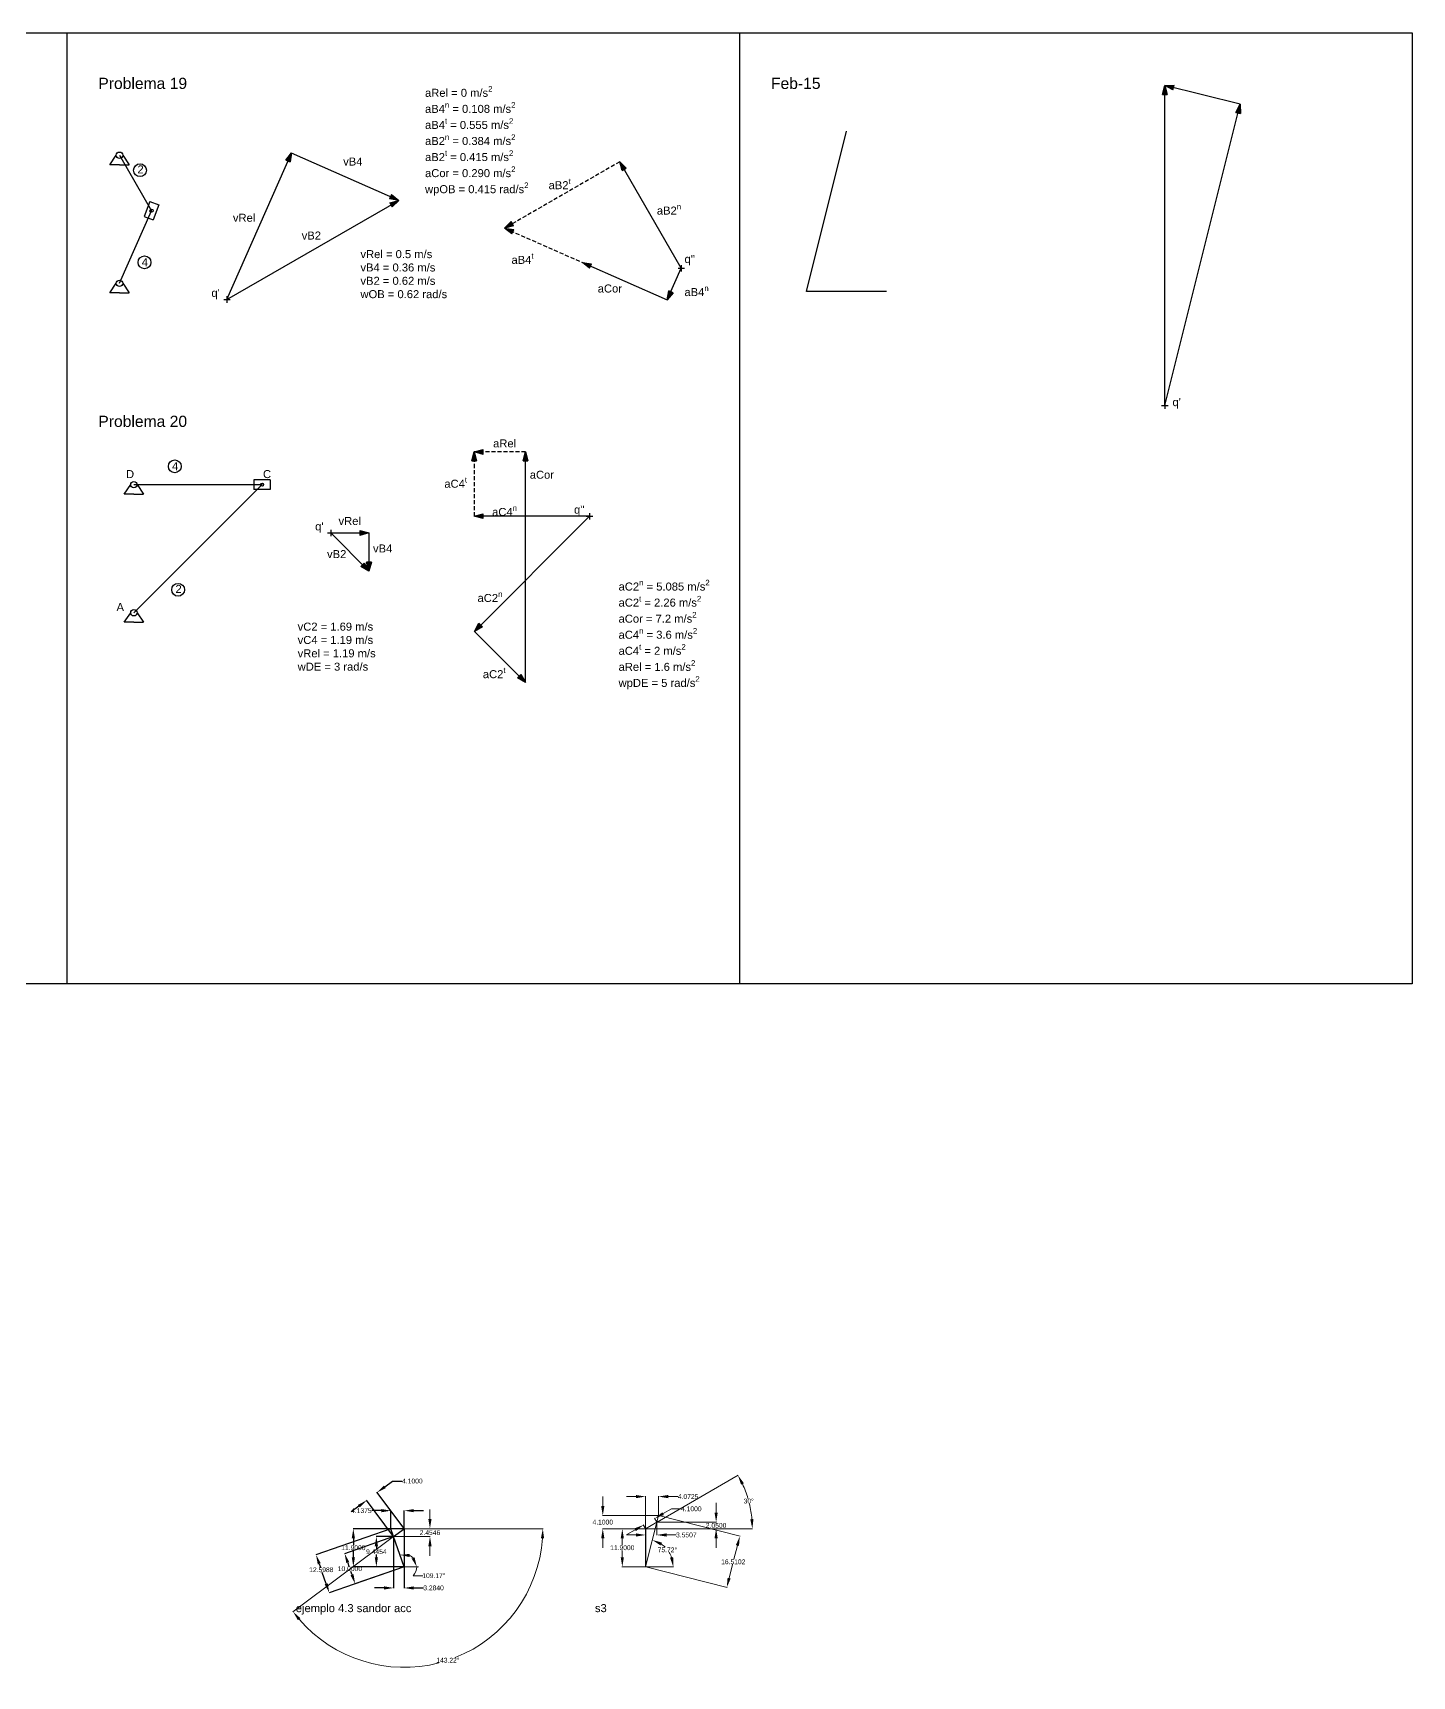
# Model space of a CAD drawing. Header units: inches. Extents: x -8 to 2100, y -439 to 297.
# Drawn here: x 1669 to 2100, y -216 to 297 of the extents above; entities that cross this region are included whole.
import ezdxf

# ---------------------------------------------------------------- set-up
doc = ezdxf.new("R2010")
doc.units = ezdxf.units.IN
doc.header["$MEASUREMENT"] = 0
doc.linetypes.add('HIDDEN', pattern=[0.375, 0.25, -0.125])
doc.layers.add('AM_5', color=3, linetype='Continuous', lineweight=15)
doc.layers.add('vel', color=4, linetype='Continuous')
doc.styles.get("Standard").update_dxf_attribs({"font": 'arial.ttf'})
doc.dimstyles.new('AM_ANSI', dxfattribs={"dimtxt": 0.12, "dimasz": 0.12, "dimexe": 0.1, "dimexo": 0.05, "dimgap": 0.06, "dimtad": 0, "dimtih": 1, "dimtoh": 1, "dimdec": 4, "dimzin": 7, "dimdsep": 46, "dimtxsty": 'Standard', "dimcen": 0, "dimclrd": 256, "dimclre": 256, "dimclrt": 2, "dimadec": 0, "dimazin": 2, "dimtp": 0.1, "dimtm": 0.1, "dimtfac": 0.71, "dimtdec": 4, "dimtofl": 0, "dimtmove": 0, "dimatfit": 3, "dimfxl": 1, "dimtolj": 1, "dimtzin": 7, "dimlwd": -1, "dimlwe": -1, "dimarcsym": 1})
doc.dimstyles.new('AM_ANSI$2', dxfattribs={"dimtxt": 0.12, "dimasz": 0.12, "dimexe": 0.1, "dimexo": 0.05, "dimgap": 0.06, "dimtad": 0, "dimtih": 1, "dimtoh": 1, "dimdec": 4, "dimzin": 7, "dimdsep": 46, "dimtxsty": 'Standard', "dimcen": 0, "dimclrd": 256, "dimclre": 256, "dimclrt": 2, "dimadec": 0, "dimazin": 2, "dimtp": 0.1, "dimtm": 0.1, "dimtfac": 0.71, "dimtdec": 4, "dimtofl": 0, "dimtmove": 0, "dimatfit": 3, "dimfxl": 1, "dimtolj": 1, "dimtzin": 7, "dimlwd": -1, "dimlwe": -1, "dimarcsym": 1})

# ---------------------------------------------------------------- blocks, each defined once
blk = doc.blocks.new('*D59')
at = {"layer": 'AM_5', "linetype": 'ByBlock', "transparency": 16777216}
blk.add_line((1788.09, -184.91), (1791.09, -184.91), dxfattribs=at)
for start, end in [(44.834, 64.3378), (315.166, 0)]:
    blk.add_arc((1785.31, -182.14), 3.93, start, end, dxfattribs=at)
at = {"layer": 'AM_5', "transparency": 16777216}
for points in [[(1786.98, -179.09), (1787.04, -178.1), (1784.01, -178.42)], [(1788.56, -179.18), (1787.63, -179.56), (1789.24, -182.14)]]:
    blk.add_solid(points, dxfattribs=at)
at = {"layer": 'Defpoints', "color": 0, "transparency": 16777216}
for p in [(1782.02, -172.69), (1786.47, -178.38), (1785.31, -182.14), (1785.31, -182.14), (1789.81, -182.14)]:
    blk.add_point(p, dxfattribs=at)
at = {"layer": 'AM_5', "color": 2, "transparency": 16777216, "insert": (1794.59, -184.91), "char_height": 1.5, "attachment_point": 5}
blk.add_mtext('\\A1;109.17°', dxfattribs=at)
blk = doc.blocks.new('*D61')
at = {"linetype": 'ByBlock', "transparency": 16777216}
for p, q in [((1778.17, -164.6), (1775.17, -164.6)), ((1781.17, -170.19), (1781.17, -164.5)), ((1785.31, -170.19), (1785.31, -164.5)), ((1788.31, -164.6), (1791.31, -164.6))]:
    blk.add_line(p, q, dxfattribs=at)
at = {"transparency": 16777216}
for points in [[(1778.17, -164.1), (1778.17, -165.1), (1781.17, -164.6)], [(1788.31, -164.1), (1788.31, -165.1), (1785.31, -164.6)]]:
    blk.add_solid(points, dxfattribs=at)
at = {"layer": 'Defpoints', "color": 0, "transparency": 16777216}
for p in [(1781.17, -164.6), (1781.17, -170.24), (1785.31, -170.24)]:
    blk.add_point(p, dxfattribs=at)
at = {"color": 2, "transparency": 16777216, "insert": (1771.96, -164.6), "char_height": 1.5, "attachment_point": 5}
blk.add_mtext('\\A1;4.1375', dxfattribs=at)
blk = doc.blocks.new('*D62')
at = {"linetype": 'ByBlock', "transparency": 16777216}
for p, q in [((1781.12, -170.24), (1769.34, -170.24)), ((1769.44, -173.24), (1769.44, -175.36)), ((1769.44, -179.14), (1769.44, -177.02)), ((1785.26, -182.14), (1769.34, -182.14))]:
    blk.add_line(p, q, dxfattribs=at)
at = {"transparency": 16777216}
for points in [[(1768.94, -173.24), (1769.94, -173.24), (1769.44, -170.24)], [(1768.94, -179.14), (1769.94, -179.14), (1769.44, -182.14)]]:
    blk.add_solid(points, dxfattribs=at)
at = {"layer": 'Defpoints', "color": 0, "transparency": 16777216}
for p in [(1781.17, -170.24), (1769.44, -182.14), (1785.31, -182.14)]:
    blk.add_point(p, dxfattribs=at)
at = {"color": 2, "transparency": 16777216, "insert": (1769.44, -176.19), "char_height": 1.5, "attachment_point": 5}
blk.add_mtext('\\A1;11.9000', dxfattribs=at)
blk = doc.blocks.new('*D63')
at = {"linetype": 'ByBlock', "transparency": 16777216}
for p, q in [((1781.97, -172.69), (1776.53, -172.69)), ((1776.63, -175.69), (1776.63, -176.59)), ((1776.63, -179.14), (1776.63, -178.24)), ((1785.26, -182.14), (1776.53, -182.14))]:
    blk.add_line(p, q, dxfattribs=at)
at = {"transparency": 16777216}
for points in [[(1776.13, -175.69), (1777.13, -175.69), (1776.63, -172.69)], [(1776.13, -179.14), (1777.13, -179.14), (1776.63, -182.14)]]:
    blk.add_solid(points, dxfattribs=at)
at = {"layer": 'Defpoints', "color": 0, "transparency": 16777216}
for p in [(1782.02, -172.69), (1776.63, -182.14), (1785.31, -182.14)]:
    blk.add_point(p, dxfattribs=at)
at = {"color": 2, "transparency": 16777216, "insert": (1776.63, -177.42), "char_height": 1.5, "attachment_point": 5}
blk.add_mtext('\\A1;9.4454', dxfattribs=at)
blk = doc.blocks.new('*D64')
at = {"linetype": 'ByBlock', "transparency": 16777216}
for p, q in [((1782.02, -172.74), (1782.02, -188.84)), ((1785.31, -182.19), (1785.31, -188.84)), ((1779.02, -188.74), (1776.02, -188.74)), ((1788.31, -188.74), (1791.31, -188.74))]:
    blk.add_line(p, q, dxfattribs=at)
at = {"transparency": 16777216}
for points in [[(1779.02, -188.24), (1779.02, -189.24), (1782.02, -188.74)], [(1788.31, -188.24), (1788.31, -189.24), (1785.31, -188.74)]]:
    blk.add_solid(points, dxfattribs=at)
at = {"layer": 'Defpoints', "color": 0, "transparency": 16777216}
for p in [(1782.02, -172.69), (1785.31, -182.14), (1785.31, -188.74)]:
    blk.add_point(p, dxfattribs=at)
at = {"color": 2, "transparency": 16777216, "insert": (1794.48, -188.74), "char_height": 1.5, "attachment_point": 5}
blk.add_mtext('\\A1;3.2840', dxfattribs=at)
blk = doc.blocks.new('*D65')
at = {"linetype": 'ByBlock', "transparency": 16777216}
for p, q in [((1781.12, -170.26), (1757.71, -178.4)), ((1758.79, -181.2), (1759.15, -182.24)), ((1760.96, -187.43), (1759.72, -183.89)), ((1785.26, -182.16), (1761.85, -190.3))]:
    blk.add_line(p, q, dxfattribs=at)
at = {"transparency": 16777216}
for points in [[(1759.26, -181.03), (1758.32, -181.36), (1757.8, -178.36)], [(1761.43, -187.27), (1760.48, -187.59), (1761.94, -190.26)]]:
    blk.add_solid(points, dxfattribs=at)
at = {"layer": 'Defpoints', "color": 0, "transparency": 16777216}
for p in [(1781.17, -170.24), (1757.8, -178.36), (1785.31, -182.14)]:
    blk.add_point(p, dxfattribs=at)
at = {"color": 2, "transparency": 16777216, "insert": (1759.44, -183.06), "char_height": 1.5, "attachment_point": 5}
blk.add_mtext('\\A1;12.5988', dxfattribs=at)
blk = doc.blocks.new('*D66')
at = {"linetype": 'ByBlock', "transparency": 16777216}
for p, q in [((1781.97, -172.71), (1766.63, -178.05)), ((1767.71, -180.85), (1768.08, -181.91)), ((1769.03, -184.62), (1768.66, -183.56)), ((1785.26, -182.16), (1769.92, -187.49))]:
    blk.add_line(p, q, dxfattribs=at)
at = {"transparency": 16777216}
for points in [[(1768.18, -180.68), (1767.24, -181.01), (1766.73, -178.01)], [(1769.5, -184.46), (1768.55, -184.79), (1770.01, -187.46)]]:
    blk.add_solid(points, dxfattribs=at)
at = {"layer": 'Defpoints', "color": 0, "transparency": 16777216}
for p in [(1782.02, -172.69), (1785.31, -182.14), (1770.01, -187.46)]:
    blk.add_point(p, dxfattribs=at)
at = {"color": 2, "transparency": 16777216, "insert": (1768.37, -182.73), "char_height": 1.5, "attachment_point": 5}
blk.add_mtext('\\A1;10.0000', dxfattribs=at)
blk = doc.blocks.new('*D67')
at = {"linetype": 'ByBlock', "transparency": 16777216}
for p, q in [((1785.28, -170.2), (1776.8, -158.86)), ((1779.26, -157.14), (1781.66, -155.35)), ((1781.66, -155.35), (1784.66, -155.35)), ((1771.17, -163.19), (1768.77, -164.99)), ((1781.99, -172.65), (1773.51, -161.31))]:
    blk.add_line(p, q, dxfattribs=at)
at = {"transparency": 16777216}
for points in [[(1778.96, -156.74), (1779.56, -157.54), (1776.86, -158.94)], [(1770.87, -162.79), (1771.47, -163.59), (1773.57, -161.39)]]:
    blk.add_solid(points, dxfattribs=at)
at = {"layer": 'Defpoints', "color": 0, "transparency": 16777216}
for p in [(1776.86, -158.94), (1782.02, -172.69), (1785.31, -170.24)]:
    blk.add_point(p, dxfattribs=at)
at = {"color": 2, "transparency": 16777216, "insert": (1787.87, -155.35), "char_height": 1.5, "attachment_point": 5}
blk.add_mtext('\\A1;4.1000', dxfattribs=at)
blk = doc.blocks.new('*D82')
at = {"layer": 'AM_5', "linetype": 'ByBlock', "transparency": 16777216}
for p, q in [((1793.36, -167.24), (1793.36, -164.24)), ((1782.07, -172.69), (1793.46, -172.69)), ((1785.36, -170.24), (1793.46, -170.24)), ((1793.36, -175.69), (1793.36, -178.69))]:
    blk.add_line(p, q, dxfattribs=at)
at = {"layer": 'AM_5', "transparency": 16777216}
for points in [[(1792.86, -167.24), (1793.86, -167.24), (1793.36, -170.24)], [(1792.86, -175.69), (1793.86, -175.69), (1793.36, -172.69)]]:
    blk.add_solid(points, dxfattribs=at)
at = {"layer": 'Defpoints', "color": 0, "transparency": 16777216}
for p in [(1782.02, -172.69), (1785.31, -170.24), (1793.36, -170.24)]:
    blk.add_point(p, dxfattribs=at)
at = {"layer": 'AM_5', "color": 2, "transparency": 16777216, "insert": (1793.36, -171.47), "char_height": 1.5, "attachment_point": 5}
blk.add_mtext('\\A1;2.4546', dxfattribs=at)
blk = doc.blocks.new('*D93')
at = {"layer": 'AM_5', "linetype": 'ByBlock', "transparency": 16777216}
for p, q in [((1864.23, -168.24), (1864.23, -172.29)), ((1857.68, -172.19), (1854.68, -172.19)), ((1860.68, -170.29), (1860.68, -172.29)), ((1867.23, -172.19), (1870.23, -172.19))]:
    blk.add_line(p, q, dxfattribs=at)
at = {"layer": 'AM_5', "transparency": 16777216}
for points in [[(1857.68, -171.69), (1857.68, -172.69), (1860.68, -172.19)], [(1867.23, -171.69), (1867.23, -172.69), (1864.23, -172.19)]]:
    blk.add_solid(points, dxfattribs=at)
at = {"layer": 'Defpoints', "color": 0, "transparency": 16777216}
for p in [(1864.23, -168.19), (1860.68, -170.24), (1864.23, -172.19)]:
    blk.add_point(p, dxfattribs=at)
at = {"layer": 'AM_5', "color": 2, "transparency": 16777216, "insert": (1873.4, -172.19), "char_height": 1.5, "attachment_point": 5}
blk.add_mtext('\\A1;3.5507', dxfattribs=at)
blk = doc.blocks.new('*D94')
at = {"layer": 'AM_5', "linetype": 'ByBlock', "transparency": 16777216}
for p, q in [((1882.7, -165.19), (1882.7, -162.19)), ((1864.28, -168.19), (1882.8, -168.19)), ((1860.73, -170.24), (1882.8, -170.24)), ((1882.7, -173.24), (1882.7, -176.24))]:
    blk.add_line(p, q, dxfattribs=at)
at = {"layer": 'AM_5', "transparency": 16777216}
for points in [[(1882.2, -165.19), (1883.2, -165.19), (1882.7, -168.19)], [(1882.2, -173.24), (1883.2, -173.24), (1882.7, -170.24)]]:
    blk.add_solid(points, dxfattribs=at)
at = {"layer": 'Defpoints', "color": 0, "transparency": 16777216}
for p in [(1864.23, -168.19), (1882.7, -168.19), (1860.68, -170.24)]:
    blk.add_point(p, dxfattribs=at)
at = {"layer": 'AM_5', "color": 2, "transparency": 16777216, "insert": (1882.7, -169.21), "char_height": 1.5, "attachment_point": 5}
blk.add_mtext('\\A1;2.0500', dxfattribs=at)
blk = doc.blocks.new('*D95')
at = {"layer": 'AM_5', "linetype": 'ByBlock', "transparency": 16777216}
for p, q in [((1847.32, -163.14), (1847.32, -160.14)), ((1864.7, -166.14), (1847.22, -166.14)), ((1860.63, -170.24), (1847.22, -170.24)), ((1847.32, -173.24), (1847.32, -176.24))]:
    blk.add_line(p, q, dxfattribs=at)
at = {"layer": 'AM_5', "transparency": 16777216}
for points in [[(1846.82, -163.14), (1847.82, -163.14), (1847.32, -166.14)], [(1846.82, -173.24), (1847.82, -173.24), (1847.32, -170.24)]]:
    blk.add_solid(points, dxfattribs=at)
at = {"layer": 'Defpoints', "color": 0, "transparency": 16777216}
for p in [(1847.32, -166.14), (1864.75, -166.14), (1860.68, -170.24)]:
    blk.add_point(p, dxfattribs=at)
at = {"layer": 'AM_5', "color": 2, "transparency": 16777216, "insert": (1847.32, -168.19), "char_height": 1.5, "attachment_point": 5}
blk.add_mtext('\\A1;4.1000', dxfattribs=at)
blk = doc.blocks.new('*D96')
at = {"layer": 'AM_5', "linetype": 'ByBlock', "transparency": 16777216}
for p, q in [((1857.68, -160.2), (1854.68, -160.2)), ((1860.68, -170.19), (1860.68, -160.1)), ((1864.75, -166.09), (1864.75, -160.1)), ((1867.75, -160.2), (1870.75, -160.2))]:
    blk.add_line(p, q, dxfattribs=at)
at = {"layer": 'AM_5', "transparency": 16777216}
for points in [[(1857.68, -159.7), (1857.68, -160.7), (1860.68, -160.2)], [(1867.75, -159.7), (1867.75, -160.7), (1864.75, -160.2)]]:
    blk.add_solid(points, dxfattribs=at)
at = {"layer": 'Defpoints', "color": 0, "transparency": 16777216}
for p in [(1864.75, -160.2), (1864.75, -166.14), (1860.68, -170.24)]:
    blk.add_point(p, dxfattribs=at)
at = {"layer": 'AM_5', "color": 2, "transparency": 16777216, "insert": (1873.96, -160.2), "char_height": 1.5, "attachment_point": 5}
blk.add_mtext('\\A1;4.0725', dxfattribs=at)
blk = doc.blocks.new('*D97')
at = {"layer": 'AM_5', "linetype": 'ByBlock', "transparency": 16777216}
for p, q in [((1860.63, -170.24), (1853.31, -170.24)), ((1853.41, -173.24), (1853.41, -175.36)), ((1853.41, -179.14), (1853.41, -177.02)), ((1860.63, -182.14), (1853.31, -182.14))]:
    blk.add_line(p, q, dxfattribs=at)
at = {"layer": 'AM_5', "transparency": 16777216}
for points in [[(1852.91, -173.24), (1853.91, -173.24), (1853.41, -170.24)], [(1852.91, -179.14), (1853.91, -179.14), (1853.41, -182.14)]]:
    blk.add_solid(points, dxfattribs=at)
at = {"layer": 'Defpoints', "color": 0, "transparency": 16777216}
for p in [(1860.68, -170.24), (1853.41, -182.14), (1860.68, -182.14)]:
    blk.add_point(p, dxfattribs=at)
at = {"layer": 'AM_5', "color": 2, "transparency": 16777216, "insert": (1853.41, -176.19), "char_height": 1.5, "attachment_point": 5}
blk.add_mtext('\\A1;11.9000', dxfattribs=at)
blk = doc.blocks.new('*D98')
at = {"layer": 'AM_5', "linetype": 'ByBlock', "transparency": 16777216}
for p, q in [((1866.16, -165.53), (1868.76, -164.03)), ((1868.76, -164.03), (1871.76, -164.03)), ((1860.66, -170.2), (1859.96, -168.99)), ((1864.21, -168.15), (1863.51, -166.94)), ((1857.41, -170.58), (1854.81, -172.08))]:
    blk.add_line(p, q, dxfattribs=at)
at = {"layer": 'AM_5', "transparency": 16777216}
for points in [[(1857.16, -170.14), (1857.66, -171.01), (1860.01, -169.08)], [(1865.91, -165.09), (1866.41, -165.96), (1863.56, -167.03)]]:
    blk.add_solid(points, dxfattribs=at)
at = {"layer": 'Defpoints', "color": 0, "transparency": 16777216}
for p in [(1863.56, -167.03), (1864.23, -168.19), (1860.68, -170.24)]:
    blk.add_point(p, dxfattribs=at)
at = {"layer": 'AM_5', "color": 2, "transparency": 16777216, "insert": (1874.96, -164.03), "char_height": 1.5, "attachment_point": 5}
blk.add_mtext('\\A1;4.1000', dxfattribs=at)
blk = doc.blocks.new('*D99')
at = {"layer": 'AM_5', "linetype": 'ByBlock', "transparency": 16777216}
for p, q in [((1864.8, -166.15), (1890.19, -172.61)), ((1889.35, -175.5), (1888.27, -179.76)), ((1860.73, -182.15), (1886.12, -188.61)), ((1886.76, -185.68), (1887.85, -181.42))]:
    blk.add_line(p, q, dxfattribs=at)
at = {"layer": 'AM_5', "transparency": 16777216}
for points in [[(1888.87, -175.37), (1889.84, -175.62), (1890.09, -172.59)], [(1886.28, -185.56), (1887.25, -185.81), (1886.02, -188.59)]]:
    blk.add_solid(points, dxfattribs=at)
at = {"layer": 'Defpoints', "color": 0, "transparency": 16777216}
for p in [(1864.75, -166.14), (1890.09, -172.59), (1860.68, -182.14)]:
    blk.add_point(p, dxfattribs=at)
at = {"layer": 'AM_5', "color": 2, "transparency": 16777216, "insert": (1888.06, -180.59), "char_height": 1.5, "attachment_point": 5}
blk.add_mtext('\\A1;16.5102', dxfattribs=at)
blk = doc.blocks.new('*D100')
at = {"layer": 'AM_5', "linetype": 'ByBlock', "transparency": 16777216}
for p, q in [((1864.28, -168.16), (1889.63, -153.53)), ((1863.35, -170.24), (1894.11, -170.24))]:
    blk.add_line(p, q, dxfattribs=at)
for start, end in [(16.476, 24.8408), (5.1592, 13.5341)]:
    blk.add_arc((1860.68, -170.24), 33.33, start, end, dxfattribs=at)
at = {"layer": 'AM_5', "transparency": 16777216}
for points in [[(1890.48, -156.47), (1891.37, -156.01), (1889.54, -153.58)], [(1894.37, -167.22), (1893.37, -167.27), (1894.01, -170.24)]]:
    blk.add_solid(points, dxfattribs=at)
at = {"layer": 'Defpoints', "color": 0, "transparency": 16777216}
for p in [(1864.23, -168.19), (1893.5, -164.45), (1860.68, -170.24), (1860.68, -170.24), (1863.3, -170.24)]:
    blk.add_point(p, dxfattribs=at)
at = {"layer": 'AM_5', "color": 2, "transparency": 16777216, "insert": (1892.87, -161.61), "char_height": 1.5, "attachment_point": 5}
blk.add_mtext('\\A1;30°', dxfattribs=at)
blk = doc.blocks.new('*D101')
at = {"layer": 'AM_5', "linetype": 'ByBlock', "transparency": 16777216}
blk.add_line((1863.95, -182.14), (1869.42, -182.14), dxfattribs=at)
for start, end in [(45.1815, 55.7186), (20.0011, 31.2063)]:
    blk.add_arc((1860.68, -182.14), 8.64, start, end, dxfattribs=at)
at = {"layer": 'AM_5', "transparency": 16777216}
for points in [[(1865.34, -175.46), (1865.75, -174.55), (1862.81, -173.77)], [(1869.29, -179.1), (1868.31, -179.27), (1869.32, -182.14)]]:
    blk.add_solid(points, dxfattribs=at)
at = {"layer": 'Defpoints', "color": 0, "transparency": 16777216}
for p in [(1864.75, -166.14), (1868.49, -178.46), (1860.68, -182.14), (1860.68, -182.14), (1863.9, -182.14)]:
    blk.add_point(p, dxfattribs=at)
at = {"layer": 'AM_5', "color": 2, "transparency": 16777216, "insert": (1867.5, -176.84), "char_height": 1.5, "attachment_point": 5}
blk.add_mtext('\\A1;75.72°', dxfattribs=at)
blk = doc.blocks.new('*D132')
at = {"layer": 'AM_5', "linetype": 'ByBlock', "transparency": 16777216}
for p, q in [((1781.98, -172.72), (1750.55, -196.22)), ((1791.45, -170.24), (1828.7, -170.24))]:
    blk.add_line(p, q, dxfattribs=at)
for start, end in [(291.5879, 356.0288), (220.7472, 284.5269)]:
    blk.add_arc((1785.31, -170.24), 43.29, start, end, dxfattribs=at)
at = {"layer": 'AM_5', "transparency": 16777216}
for points in [[(1827.99, -173.22), (1828.99, -173.26), (1828.6, -170.24)], [(1752.12, -198.81), (1752.9, -198.18), (1750.63, -196.16)]]:
    blk.add_solid(points, dxfattribs=at)
at = {"layer": 'Defpoints', "color": 0, "transparency": 16777216}
for p in [(1779.22, -170.24), (1782.02, -172.69), (1785.31, -170.24), (1791.4, -170.24), (1781.17, -213.33)]:
    blk.add_point(p, dxfattribs=at)
at = {"layer": 'AM_5', "color": 2, "transparency": 16777216, "insert": (1798.96, -211.32), "char_height": 1.5, "attachment_point": 5}
blk.add_mtext('\\A1;143.22°', dxfattribs=at)

msp = doc.modelspace()

# ---------------------------------------------------------------- hatches: boundary and pattern name
h = msp.add_hatch(color=256)
h.dxf.hatch_style = 1
h.paths.add_polyline_path([(2022.80503, 280.58782), (2022.05503, 277.78878), (2023.55503, 277.78878)])
h = msp.add_hatch(color=256)
h.dxf.hatch_style = 1
h.paths.add_polyline_path([(2022.80503, 280.58782), (2025.33859, 279.18135), (2025.7024, 280.63656)])
h = msp.add_hatch(color=256)
h.dxf.hatch_style = 1
h.paths.add_polyline_path([(2046.33444, 274.70547), (2044.92797, 272.17191), (2046.38318, 271.8081)])
h = msp.add_hatch(color=256)
h.dxf.hatch_style = 1
h.paths.add_polyline_path([(1750.16404, 259.53778), (1748.34852, 257.27924), (1749.72102, 256.67406)])
h = msp.add_hatch(color=256)
h.dxf.hatch_style = 1
h.paths.add_polyline_path([(1852.60598, 256.76084), (1853.35598, 253.9618), (1854.65502, 254.7118)])
h = msp.add_hatch(color=256)
h.dxf.hatch_style = 1
h.paths.add_polyline_path([(1783.61935, 244.68866), (1781.36081, 246.50419), (1780.75564, 245.13168)])
h = msp.add_hatch(color=256)
h.dxf.hatch_style = 1
h.paths.add_polyline_path([(1783.61935, 244.68866), (1780.82031, 243.93866), (1781.57031, 242.63963)])
h = msp.add_hatch(color=256)
h.dxf.hatch_style = 1
h.paths.add_polyline_path([(1816.6446, 235.99853), (1819.44364, 236.74853), (1818.69364, 238.04757)])
h = msp.add_hatch(color=256)
h.dxf.hatch_style = 1
h.paths.add_polyline_path([(1816.6446, 235.99853), (1818.90314, 234.18301), (1819.50832, 235.55551)])
h = msp.add_hatch(color=256)
h.dxf.hatch_style = 1
h.paths.add_polyline_path([(1840.93367, 225.28883), (1843.19221, 223.47331), (1843.79738, 224.84581)])
h = msp.add_hatch(color=256)
h.dxf.hatch_style = 1
h.paths.add_polyline_path([(1867.46873, 213.5888), (1869.28425, 215.84734), (1867.91175, 216.45251)])
h = msp.add_hatch(color=256)
h.dxf.hatch_style = 1
h.paths.add_polyline_path([(1807.17806, 166.08259), (1806.42806, 163.28355), (1807.92806, 163.28355)])
h = msp.add_hatch(color=256)
h.dxf.hatch_style = 1
h.paths.add_polyline_path([(1807.17806, 166.08259), (1809.9771, 165.33259), (1809.9771, 166.83259)])
h = msp.add_hatch(color=256)
h.dxf.hatch_style = 1
h.paths.add_polyline_path([(1823.20229, 166.08259), (1822.45229, 163.28355), (1823.95229, 163.28355)])
h = msp.add_hatch(color=256)
h.dxf.hatch_style = 1
h.paths.add_polyline_path([(1807.17806, 146.01958), (1809.9771, 145.26958), (1809.9771, 146.76958)])
h = msp.add_hatch(color=256)
h.dxf.hatch_style = 1
h.paths.add_polyline_path([(1774.31564, 140.79285), (1771.5166, 141.54285), (1771.5166, 140.04285)])
h = msp.add_hatch(color=256)
h.dxf.hatch_style = 1
h.paths.add_polyline_path([(1774.31564, 128.84275), (1772.86675, 131.3523), (1771.80609, 130.29164)])
h = msp.add_hatch(color=256)
h.dxf.hatch_style = 1
h.paths.add_polyline_path([(1774.31564, 128.84275), (1775.06564, 131.64179), (1773.56564, 131.64179)])
h = msp.add_hatch(color=256)
h.dxf.hatch_style = 1
h.paths.add_polyline_path([(1807.22168, 110.0632), (1809.73123, 111.51209), (1808.67057, 112.57275)])
h = msp.add_hatch(color=256)
h.dxf.hatch_style = 1
h.paths.add_polyline_path([(1823.20229, 94.08259), (1821.7534, 96.59214), (1820.69274, 95.53148)])

# ---------------------------------------------------------------- linework, layer by layer
for p, q in [((1470, 297), (1680, 297)), ((1680, 297), (1890, 297)), ((1680, 297), (1680, 0)), ((1890, 297), (1890, 0)), ((1890, 297), (2100, 297)), ((2100, 297), (2100, 0)), ((2022.05503, 277.78878), (2022.80503, 280.58782)), ((2022.05503, 277.78878), (2023.55503, 277.78878)), ((2022.80503, 280.58782), (2025.7024, 280.63656)), ((2022.80503, 180.58782), (2022.80503, 280.58782)), ((2046.33444, 274.70547), (2022.80503, 280.58782)), ((2022.80503, 280.58782), (2023.55503, 277.78878)), ((2025.33859, 279.18135), (2022.80503, 280.58782)), ((2025.33859, 279.18135), (2025.7024, 280.63656)), ((2022.80503, 180.58782), (2046.33444, 274.70547)), ((2044.92797, 272.17191), (2046.33444, 274.70547)), ((2044.92797, 272.17191), (2046.38318, 271.8081)), ((2046.33444, 274.70547), (2046.38318, 271.8081)), ((1910.92432, 216.24522), (1923.42432, 266.24522)), ((1693.43557, 255.77442), (1695.43557, 258.77442)), ((1696.43557, 258.77442), (1706.43557, 241.45391)), ((1697.43557, 258.77442), (1699.43557, 255.77442)), ((1729.95549, 213.70582), (1750.12795, 259.45593)), ((1748.34852, 257.27924), (1750.16404, 259.53778)), ((1748.34852, 257.27924), (1749.72102, 256.67406)), ((1750.16404, 259.53778), (1749.72102, 256.67406)), ((1783.61935, 244.68866), (1750.12795, 259.45593)), ((1871.82598, 223.47082), (1852.60598, 256.76084)), ((1853.35598, 253.9618), (1852.60598, 256.76084)), ((1852.60598, 256.76084), (1854.65502, 254.7118)), ((1696.43557, 255.77442), (1693.43557, 255.77442)), ((1696.43557, 255.77442), (1699.43557, 255.77442)), ((1853.35598, 253.9618), (1854.65502, 254.7118)), ((1781.36081, 246.50419), (1780.75564, 245.13168)), ((1781.36081, 246.50419), (1783.61935, 244.68866)), ((1696.43557, 218.77442), (1706.43557, 241.45391)), ((1705.89519, 244.31054), (1704.15658, 239.62255)), ((1705.89519, 244.31054), (1708.71456, 243.28527)), ((1708.71456, 243.28527), (1706.97594, 238.59728)), ((1729.95549, 213.70582), (1783.61935, 244.68866)), ((1783.61935, 244.68866), (1780.75564, 245.13168)), ((1780.82031, 243.93866), (1783.61935, 244.68866)), ((1780.82031, 243.93866), (1781.57031, 242.63963)), ((1783.61935, 244.68866), (1781.57031, 242.63963)), ((1704.15658, 239.62255), (1706.97594, 238.59728)), ((1816.6446, 235.99853), (1818.69364, 238.04757)), ((1819.44364, 236.74853), (1816.6446, 235.99853)), ((1819.44364, 236.74853), (1818.69364, 238.04757)), ((1818.90314, 234.18301), (1816.6446, 235.99853)), ((1816.6446, 235.99853), (1819.50832, 235.55551)), ((1818.90314, 234.18301), (1819.50832, 235.55551)), ((1840.93367, 225.28883), (1867.46873, 213.5888)), ((1843.19221, 223.47331), (1840.93367, 225.28883)), ((1840.93367, 225.28883), (1843.79738, 224.84581)), ((1843.19221, 223.47331), (1843.79738, 224.84581)), ((1867.46873, 213.5888), (1871.82598, 223.47082)), ((1870.82598, 223.47082), (1872.82598, 223.47082)), ((1871.82598, 224.47082), (1871.82598, 222.47082)), ((1693.43557, 215.77442), (1695.43557, 218.77442)), ((1696.43557, 215.77442), (1693.43557, 215.77442)), ((1696.43557, 215.77442), (1699.43557, 215.77442)), ((1697.43557, 218.77442), (1699.43557, 215.77442)), ((1867.46873, 213.5888), (1867.91175, 216.45251)), ((1869.28425, 215.84734), (1867.46873, 213.5888)), ((1869.28425, 215.84734), (1867.91175, 216.45251)), ((1935.92432, 216.24522), (1910.92432, 216.24522)), ((1728.95549, 213.70582), (1730.95549, 213.70582)), ((1729.95549, 214.70582), (1729.95549, 212.70582)), ((2021.80503, 180.58782), (2023.80503, 180.58782)), ((2022.80503, 181.58782), (2022.80503, 179.58782)), ((1806.42806, 163.28355), (1807.17806, 166.08259)), ((1807.17806, 166.08259), (1809.9771, 166.83259)), ((1809.9771, 165.33259), (1807.17806, 166.08259)), ((1807.17806, 166.08259), (1807.92806, 163.28355)), ((1809.9771, 165.33259), (1809.9771, 166.83259)), ((1822.45229, 163.28355), (1823.20229, 166.08259)), ((1823.20229, 166.08259), (1823.95229, 163.28355)), ((1823.20229, 94.08259), (1823.20229, 166.08259)), ((1806.42806, 163.28355), (1807.92806, 163.28355)), ((1822.45229, 163.28355), (1823.95229, 163.28355)), ((1697.92288, 152.87912), (1699.92288, 155.87912)), ((1700.92288, 155.87912), (1740.92288, 155.87912)), ((1740.92288, 155.87912), (1700.92288, 115.87912)), ((1701.92288, 155.87912), (1703.92288, 152.87912)), ((1743.42283, 157.36324), (1738.42293, 157.39501)), ((1738.42293, 157.39501), (1738.42293, 154.39501)), ((1743.42283, 154.36324), (1738.42293, 154.39501)), ((1743.42283, 157.36324), (1743.42283, 154.36324)), ((1700.92288, 152.87912), (1697.92288, 152.87912)), ((1700.92288, 152.87912), (1703.92288, 152.87912)), ((1807.17806, 146.01958), (1809.9771, 146.76958)), ((1843.17806, 146.01958), (1807.17806, 146.01958)), ((1809.9771, 145.26958), (1807.17806, 146.01958)), ((1843.17806, 146.01958), (1807.22168, 110.0632)), ((1809.9771, 145.26958), (1809.9771, 146.76958)), ((1842.17806, 146.01958), (1844.17806, 146.01958)), ((1843.17806, 147.01958), (1843.17806, 145.01958)), ((1761.36554, 140.79285), (1763.36554, 140.79285)), ((1762.36554, 141.79285), (1762.36554, 139.79285)), ((1762.36554, 140.79285), (1774.31564, 128.84275)), ((1762.36554, 140.79285), (1774.31564, 140.79285)), ((1771.5166, 141.54285), (1774.31564, 140.79285)), ((1771.5166, 141.54285), (1771.5166, 140.04285)), ((1774.31564, 140.79285), (1771.5166, 140.04285)), ((1774.31564, 140.79285), (1774.31564, 128.84275)), ((1772.86675, 131.3523), (1771.80609, 130.29164)), ((1774.31564, 128.84275), (1771.80609, 130.29164)), ((1772.86675, 131.3523), (1774.31564, 128.84275)), ((1775.06564, 131.64179), (1773.56564, 131.64179)), ((1774.31564, 128.84275), (1773.56564, 131.64179)), ((1775.06564, 131.64179), (1774.31564, 128.84275)), ((1697.92288, 112.87912), (1699.92288, 115.87912)), ((1701.92288, 115.87912), (1703.92288, 112.87912)), ((1700.92288, 112.87912), (1697.92288, 112.87912)), ((1700.92288, 112.87912), (1703.92288, 112.87912)), ((1807.22168, 110.0632), (1808.67057, 112.57275)), ((1809.73123, 111.51209), (1807.22168, 110.0632)), ((1807.22168, 110.0632), (1823.20229, 94.08259)), ((1809.73123, 111.51209), (1808.67057, 112.57275)), ((1821.7534, 96.59214), (1820.69274, 95.53148)), ((1823.20229, 94.08259), (1820.69274, 95.53148)), ((1821.7534, 96.59214), (1823.20229, 94.08259)), ((1680, 0), (1470, 0)), ((1890, 0), (1680, 0)), ((2100, 0), (1890, 0)), ((1785.30538, -170.23987), (1781.16792, -170.23987))]:
    msp.add_line(p, q)
at = {"linetype": 'HIDDEN', "ltscale": 5}
for p, q in [((1852.60598, 256.76084), (1816.6446, 235.99853)), ((1816.6446, 235.99853), (1840.93367, 225.28883)), ((1807.17806, 166.08259), (1807.17806, 146.01958)), ((1823.20229, 166.08259), (1807.17806, 166.08259))]:
    msp.add_line(p, q, dxfattribs=at)
for centre, radius in [((1696.43557, 258.77442), 1), ((1702.85017, 254.10182), 2), ((1706.43557, 241.45391), 0.5), ((1704.2392, 225.31687), 2), ((1696.43557, 218.77442), 1), ((1713.69363, 161.58512), 2), ((1700.92288, 155.87912), 1), ((1740.92288, 155.87912), 0.5), ((1714.73079, 123.04364), 2), ((1700.92288, 115.87912), 1)]:
    msp.add_circle(centre, radius)
at = {"layer": 'AM_5', "color": 4}
for p, q in [((1860.68107, -182.13987), (1864.75356, -166.13987)), ((1860.68107, -170.23987), (1864.23177, -168.18987))]:
    msp.add_line(p, q, dxfattribs=at)
at = {"layer": 'AM_5', "color": 1}
for p, q in [((1779.21559, -170.23987), (1791.39518, -170.23987)), ((1860.68107, -170.23987), (1863.30222, -170.23987)), ((1860.68107, -182.13987), (1863.89955, -182.13987))]:
    msp.add_line(p, q, dxfattribs=at)
at = {"layer": 'AM_5'}
for p, q in [((1785.30538, -170.23987), (1789.49963, -170.23987)), ((1785.30538, -182.13987), (1789.81016, -182.13987))]:
    msp.add_line(p, q, dxfattribs=at)
at = {"layer": 'vel'}
for p, q in [((1782.02136, -172.69449), (1781.16792, -170.23987)), ((1782.02136, -172.69449), (1785.30538, -170.23987)), ((1785.30538, -182.13987), (1782.02136, -172.69449)), ((1785.30538, -170.23987), (1785.30538, -182.13987)), ((1860.68107, -170.23987), (1860.68107, -182.13987))]:
    msp.add_line(p, q, dxfattribs=at)

# ---------------------------------------------------------------- texts
at = {"attachment_point": 1}
for s, width, heights, insert, char_height in [('Problema 19 ', 31.8610207, [6.11788], (1689.82107, 282.98228), 3.5), ('Feb-15', 31.8610207, [6.11788], (1899.82107, 282.98228), 3.5), ('\\A1;aRel = 0 m/s{\\H0.7x;\\S2^ ;} \\PaB4{\\H0.7x;\\Sn^ ;} = 0.108 m/s{\\H0.7x;\\S2^ ;}\\PaB4{\\H0.7x;\\St^ ;} = 0.555 m/s{\\H0.7x;\\S2^ ;}\\PaB2{\\H0.7x;\\Sn^ ;} = 0.384 m/s{\\H0.7x;\\S2^ ;}\\PaB2{\\H0.7x;\\St^ ;} = 0.415 m/s{\\H0.7x;\\S2^ ;}\\PaCor = 0.290 m/s{\\H0.7x;\\S2^ ;}\\PwpOB = 0.415 rad/s{\\H0.7x;\\S2^ ;}', 94.4102789, [36.21997], (1791.82192, 280.37896), 2.5), ('vB4', 5.7492294, [0], (1766.2729, 258.0532), 2.5), ('2', 5.7492294, [0], (1702.02523, 255.59205), 2.5), ('\\A1;aB2{\\H0.7x;\\St^ ;}', 5.7492294, [0], (1830.40265, 251.52719), 2.5), ('\\A1;aB2{\\H0.7x;\\Sn^ ;}', 6.7509205, [0], (1864.20152, 243.59597), 2.5), ('vRel', 5.7492294, [0], (1731.84067, 240.50024), 2.5), ('vB2', 5.7492294, [0], (1753.32046, 234.94544), 2.5), ('4', 5.7492294, [0], (1703.37618, 226.61778), 2.5), ('\\A1;vRel = 0.5 m/s \\PvB4 = 0.36 m/s\\PvB2 = 0.62 m/s\\PwOB = 0.62 rad/s', 94.4102789, [36.21997], (1771.66516, 229.13749), 2.5), ('\\A1;aB4{\\H0.7x;\\St^ ;}', 5.7492294, [0], (1818.81582, 228.19213), 2.5), ("q''", 5.7492294, [0], (1872.84061, 227.6151), 2.5), ("q'", 5.7492294, [0], (1725.11631, 217.00978), 2.5), ('aCor', 5.7492294, [0], (1845.73932, 218.40115), 2.5), ('\\A1;aB4{\\H0.7x;\\Sn^ ;}', 5.7492294, [0], (1872.8113, 218.135), 2.5), ("q'", 5.7492294, [0], (2025.17176, 182.91313), 2.5), ('Problema 20 ', 31.8610207, [6.11788], (1689.82107, 177.41391), 3.5), ('\\A1;aRel', 5.7492294, [0], (1813.07568, 170.01845), 2.5), ('D', 5.7492294, [0], (1698.47014, 160.42771), 2.5), ('4', 5.7492294, [0], (1712.83061, 162.88604), 2.5), ('C', 5.7492294, [0], (1741.23462, 160.42771), 2.5), ('\\A1;aCor', 5.7492294, [0], (1824.51694, 160.23481), 2.5), ('\\A1;aC4{\\H0.7x;\\St^ ;}', 5.7492294, [0], (1797.85239, 158.27024), 2.5), ('\\A1;aC4{\\H0.7x;\\Sn^ ;}', 5.7492294, [0], (1812.76982, 149.45321), 2.5), ("q''", 5.7492294, [0], (1838.33887, 149.32354), 2.5), ("q'", 5.7492294, [0], (1757.52635, 144.09681), 2.5), ('vRel', 5.7492294, [0], (1764.8185, 145.7872), 2.5), ('vB2', 5.7492294, [0], (1761.22951, 135.44297), 2.5), ('vB4', 5.7492294, [0], (1775.58547, 137.19482), 2.5), ('2', 5.7492294, [0], (1713.90584, 124.53387), 2.5), ('\\A1;aC2{\\H0.7x;\\Sn^ ;} = 5.085 m/s{\\H0.7x;\\S2^ ;} \\PaC2{\\H0.7x;\\St^ ;} = 2.26 m/s{\\H0.7x;\\S2^ ;}\\PaCor = 7.2 m/s{\\H0.7x;\\S2^ ;}\\PaC4{\\H0.7x;\\Sn^ ;} = 3.6 m/s{\\H0.7x;\\S2^ ;}\\PaC4{\\H0.7x;\\St^ ;} = 2 m/s{\\H0.7x;\\S2^ ;}\\PaRel = 1.6 m/s{\\H0.7x;\\S2^ ;}\\PwpDE = 5 rad/s{\\H0.7x;\\S2^ ;}', 94.4102789, [36.21997], (1852.25065, 126.15655), 2.5), ('A', 5.7492294, [0], (1695.50246, 118.90839), 2.5), ('\\A1;aC2{\\H0.7x;\\Sn^ ;}', 5.7492294, [0], (1808.21884, 122.58346), 2.5), ('\\A1;vC2 = 1.69 m/s \\PvC4 = 1.19 m/s\\PvRel = 1.19 m/s\\PwDE = 3 rad/s', 94.4102789, [36.21997], (1752.0559, 112.78467), 2.5), ('\\A1;aC2{\\H0.7x;\\St^ ;}', 5.7492294, [0], (1809.87793, 98.78313), 2.5), ('ejemplo 4.3 sandor acc', 148.1334139, [0], (1751.47337, -193.79398), 2.5), ('s3', 148.1334139, [0], (1844.86438, -193.79398), 2.5)]:
    msp.add_mtext_dynamic_manual_height_columns(s, width=width, gutter_width=1, heights=heights, dxfattribs=dict(at, insert=insert, char_height=char_height))

# ---------------------------------------------------------------- dimensions: what is measured, and where the dimension line sits
for p2, distance, picture, middle in [((1785.30538, -170.23987), 14.10918, '*D67', (1787.86548, -155.34654)), ((1785.30538, -182.13987), -16.19278, '*D66', (1768.36868, -182.73493))]:
    dim = msp.add_aligned_dim(p1=(1782.02136, -172.69449), p2=p2, distance=distance, dimstyle='AM_ANSI', override={"dimtxt": 1.5, "dimasz": 3, "dimadec": 2})
    dim.commit()
    dim.dimension.update_dxf_attribs({"geometry": picture, "text_midpoint": middle})
for base, p1, p2, picture, middle in [((1781.16792, -164.5982), (1785.30538, -170.23987), (1781.16792, -170.23987), '*D61', (1771.95853, -164.5982)), ((1785.30538, -188.73707), (1782.02136, -172.69449), (1785.30538, -182.13987), '*D64', (1794.47589, -188.73707))]:
    dim = msp.add_linear_dim(base=base, p1=p1, p2=p2, dimstyle='AM_ANSI', override={"dimtxt": 1.5, "dimasz": 3, "dimadec": 2})
    dim.commit()
    dim.dimension.update_dxf_attribs({"geometry": picture, "text_midpoint": middle})
dim = msp.add_linear_dim(base=(1757.80288, -178.36357), p1=(1785.30538, -182.13987), p2=(1781.16792, -170.23987), angle=109.1718529, dimstyle='AM_ANSI', override={"dimtxt": 1.5, "dimasz": 3, "dimadec": 2})
dim.commit()
dim.dimension.update_dxf_attribs({"geometry": '*D65', "text_midpoint": (1759.43732, -183.06448), "dimtype": 161})
for base, p1, picture, middle in [((1769.44164, -182.13987), (1781.16792, -170.23987), '*D62', (1769.44164, -176.18987)), ((1776.63141, -182.13987), (1782.02136, -172.69449), '*D63', (1776.63141, -177.41718))]:
    dim = msp.add_linear_dim(base=base, p1=p1, p2=(1785.30538, -182.13987), angle=90, dimstyle='AM_ANSI', override={"dimtxt": 1.5, "dimasz": 3, "dimadec": 2})
    dim.commit()
    dim.dimension.update_dxf_attribs({"geometry": picture, "text_midpoint": middle})
at = {"layer": 'AM_5', "color": 1}
for base, line1, line2, picture, middle in [((1893.5029, -164.4525), ((1860.68107, -170.23987), (1864.23177, -168.18987)), ((1860.68107, -170.23987), (1863.30222, -170.23987)), '*D100', (1892.8736, -161.61391)), ((1868.49412, -178.45668), ((1860.68107, -182.13987), (1864.75356, -166.13987)), ((1860.68107, -182.13987), (1863.89955, -182.13987)), '*D101', (1867.50065, -176.83865)), ((1781.16903, -213.33426), ((1779.21559, -170.23987), (1791.39518, -170.23987)), ((1782.02136, -172.69449), (1785.30538, -170.23987)), '*D132', (1798.962, -211.32189))]:
    dim = msp.add_angular_dim_2l(base=base, line1=line1, line2=line2, dimstyle='AM_ANSI$2', override={"dimtxt": 1.5, "dimasz": 3, "dimadec": 2}, dxfattribs=at)
    dim.commit()
    dim.dimension.update_dxf_attribs({"geometry": picture, "text_midpoint": middle})
at = {"layer": 'AM_5', "color": 4}
for base, p1, p2, picture, middle in [((1793.36042, -170.23987), (1782.02136, -172.69449), (1785.30538, -170.23987), '*D82', (1793.36042, -171.46718)), ((1847.32163, -166.13987), (1860.68107, -170.23987), (1864.75356, -166.13987), '*D95', (1847.32163, -168.18987)), ((1882.70122, -168.18987), (1860.68107, -170.23987), (1864.23177, -168.18987), '*D94', (1882.70122, -169.21487)), ((1853.41488, -182.13987), (1860.68107, -170.23987), (1860.68107, -182.13987), '*D97', (1853.41488, -176.18987))]:
    dim = msp.add_linear_dim(base=base, p1=p1, p2=p2, angle=90, dimstyle='AM_ANSI', override={"dimtxt": 1.5, "dimasz": 3, "dimadec": 2}, dxfattribs=at)
    dim.commit()
    dim.dimension.update_dxf_attribs({"geometry": picture, "text_midpoint": middle})
for base, p2, picture, middle in [((1864.75356, -160.19893), (1864.75356, -166.13987), '*D96', (1873.96295, -160.19893)), ((1864.23177, -172.19442), (1864.23177, -168.18987), '*D93', (1873.40484, -172.19442))]:
    dim = msp.add_linear_dim(base=base, p1=(1860.68107, -170.23987), p2=p2, dimstyle='AM_ANSI', override={"dimtxt": 1.5, "dimasz": 3, "dimadec": 2}, dxfattribs=at)
    dim.commit()
    dim.dimension.update_dxf_attribs({"geometry": picture, "text_midpoint": middle})
for p1, p2, distance, picture, middle in [((1860.68107, -170.23987), (1864.23177, -168.18987), 1.34292, '*D98', (1874.95767, -164.02687)), ((1860.68107, -182.13987), (1864.75356, -166.13987), -26.14854, '*D99', (1888.05788, -180.58982))]:
    dim = msp.add_aligned_dim(p1=p1, p2=p2, distance=distance, dimstyle='AM_ANSI', override={"dimtxt": 1.5, "dimasz": 3, "dimadec": 2}, dxfattribs=at)
    dim.commit()
    dim.dimension.update_dxf_attribs({"geometry": picture, "text_midpoint": middle})
at = {"layer": 'AM_5'}
dim = msp.add_angular_dim_2l(base=(1786.46977, -178.38271), line1=((1785.30538, -182.13987), (1782.02136, -172.69449)), line2=((1785.30538, -182.13987), (1789.81016, -182.13987)), dimstyle='AM_ANSI$2', override={"dimtxt": 1.5, "dimasz": 3, "dimadec": 2}, dxfattribs=at)
dim.commit()
dim.dimension.update_dxf_attribs({"geometry": '*D59', "text_midpoint": (1794.59477, -184.91317)})

doc.saveas('drawing.dxf')
